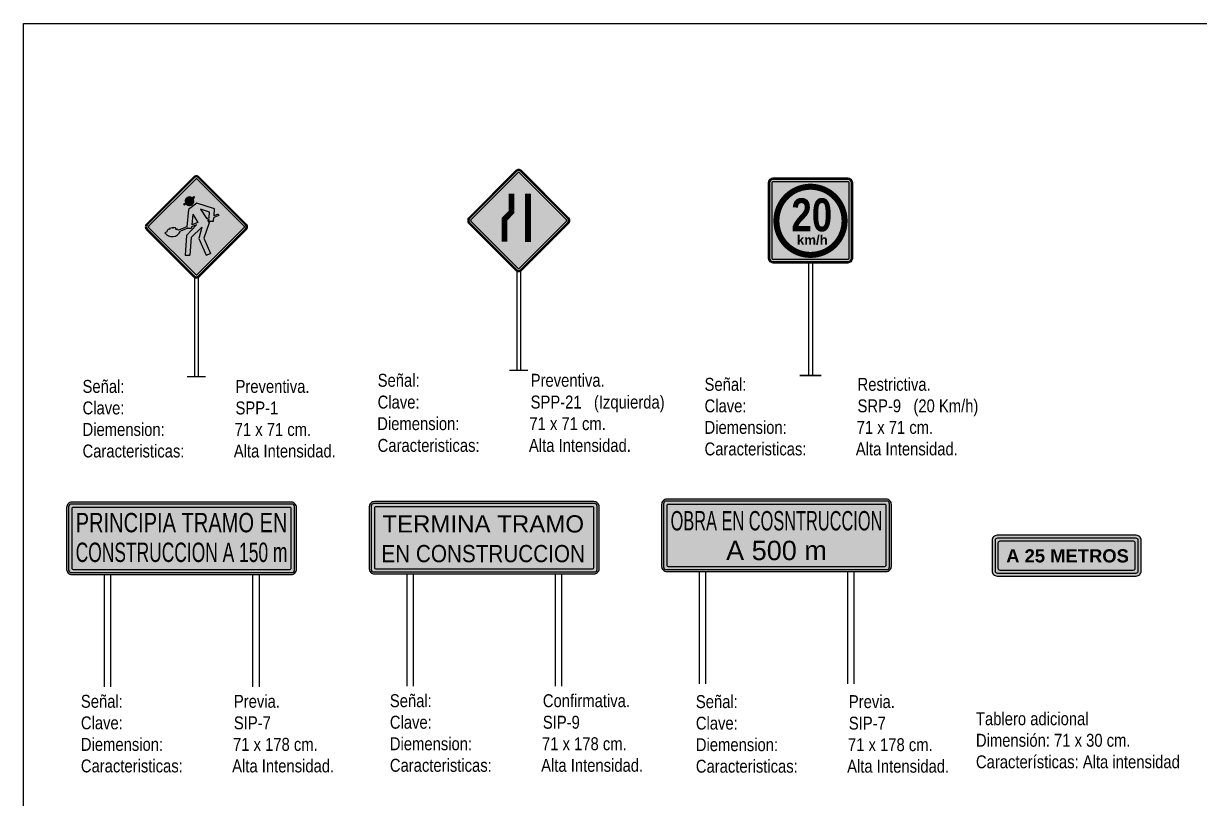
# Model space of a CAD drawing. Header units: metres. Extents: x 668617 to 675126, y 2286318 to 2293677.
# Drawn here: x 671852 to 672125.2, y 2288164.8 to 2288344.8 of the extents above; entities that cross this region are included whole.
import ezdxf
from ezdxf.enums import TextEntityAlignment as Align

# ---------------------------------------------------------------- set-up
doc = ezdxf.new("R2010")
doc.units = ezdxf.units.M
doc.header["$MEASUREMENT"] = 0
for name, color, linetype in [('0_GUIA', 6, 'Continuous'), ('ADICIONALES_DIST', 7, 'Continuous'), ('ESTACIÓN', 7, 'Continuous'), ('SIP-07_A', 7, 'Continuous'), ('SIP-07_B', 7, 'Continuous'), ('SIP-09', 7, 'Continuous'), ('SPP-00_OBRAS_EN_EL_CAMINO', 7, 'Continuous'), ('SPP-1', 7, 'Continuous'), ('SPP-2', 7, 'Continuous'), ('SPP-21', 7, 'Continuous'), ('SPP-21_DERECHA', 7, 'Continuous'), ('SR9', 7, 'Continuous'), ('TEXTO ESPEC', 7, 'Continuous')]:
    doc.layers.add(name, color=color, linetype=linetype)
doc.styles.add('Arial', font='arial.ttf')
doc.styles.add('Arial Narrow', font='ARIALN.TTF', dxfattribs={"height": 2.5})
doc.styles.get("Standard").update_dxf_attribs({"font": 'arial.ttf'})

# ---------------------------------------------------------------- blocks, each defined once
blk = doc.blocks.new('SPP-1')
at = {"layer": 'SPP-00_OBRAS_EN_EL_CAMINO', "true_color": 0xf05222}
h = blk.add_hatch(color=20, dxfattribs=at)
h.dxf.hatch_style = 1
edge = h.paths.add_edge_path()
edge.add_line((0.66, 23.21), (11.59, 34.13))
edge.add_arc((10.93, 34.8), 0.935, 315, 405)
edge.add_line((11.59, 35.46), (0.66, 46.38))
edge.add_arc((0, 45.72), 0.935, 45, 135)
edge.add_line((-0.66, 46.38), (-11.59, 35.46))
edge.add_arc((-10.93, 34.8), 0.935, 135, 225)
edge.add_line((-11.59, 34.13), (-0.66, 23.21))
edge.add_arc((0, 23.87), 0.935, 225, 315)
edge = h.paths.add_edge_path(flags=16)
edge.add_line((0.48, 23.39), (11.4, 34.32))
edge.add_arc((10.93, 34.8), 0.672, 315, 405)
edge.add_line((11.4, 35.27), (0.48, 46.2))
edge.add_arc((0, 45.72), 0.672, 45, 135)
edge.add_line((-0.48, 46.2), (-11.4, 35.27))
edge.add_arc((-10.93, 34.8), 0.672, 135, 225)
edge.add_line((-11.4, 34.32), (-0.48, 23.39))
edge.add_arc((0, 23.87), 0.672, 225, 315)
at = {"layer": 'SPP-00_OBRAS_EN_EL_CAMINO'}
h = blk.add_hatch(color=256, dxfattribs=at)
h.dxf.hatch_style = 1
edge = h.paths.add_edge_path()
edge.add_line((0.48, 23.39), (11.4, 34.32))
edge.add_arc((10.93, 34.8), 0.672, 315, 405)
edge.add_line((11.4, 35.27), (0.48, 46.2))
edge.add_arc((0, 45.72), 0.672, 45, 135)
edge.add_line((-0.48, 46.2), (-11.4, 35.27))
edge.add_arc((-10.93, 34.8), 0.672, 135, 225)
edge.add_line((-11.4, 34.32), (-0.48, 23.39))
edge.add_arc((0, 23.87), 0.672, 225, 315)
edge = h.paths.add_edge_path(flags=16)
edge.add_line((0.17, 23.7), (11.09, 34.63))
edge.add_arc((10.93, 34.8), 0.235, 315, 405)
edge.add_line((11.09, 34.96), (0.17, 45.89))
edge.add_arc((0, 45.72), 0.235, 45, 135)
edge.add_line((-0.17, 45.89), (-11.09, 34.96))
edge.add_arc((-10.93, 34.8), 0.235, 135, 225)
edge.add_line((-11.09, 34.63), (-0.17, 23.7))
edge.add_arc((0, 23.87), 0.235, 225, 315)
at = {"layer": 'SPP-00_OBRAS_EN_EL_CAMINO', "true_color": 0xf05222}
h = blk.add_hatch(color=20, dxfattribs=at)
h.dxf.hatch_style = 1
edge = h.paths.add_edge_path()
edge.add_line((0.17, 23.7), (11.09, 34.63))
edge.add_arc((10.93, 34.8), 0.235, 315, 405)
edge.add_line((11.09, 34.96), (0.17, 45.89))
edge.add_arc((0, 45.72), 0.235, 45, 135)
edge.add_line((-0.17, 45.89), (-11.09, 34.96))
edge.add_arc((-10.93, 34.8), 0.235, 135, 225)
edge.add_line((-11.09, 34.63), (-0.17, 23.7))
edge.add_arc((0, 23.87), 0.235, 225, 315)
at = {"layer": 'SPP-00_OBRAS_EN_EL_CAMINO', "linetype": 'Continuous'}
blk.add_hatch(color=256, dxfattribs=at).paths.add_polyline_path([(-0.81, 41.35, -1.00001), (-2.43, 40.16), (-2.82, 39.88), (-2.96, 40.07), (-2.55, 40.37, -0.785), (-0.97, 41.53), (-0.56, 41.83), (-0.42, 41.63)])
h = blk.add_hatch(color=256, dxfattribs=at)
edge = h.paths.add_edge_path()
edge.add_line((1.3, 34.72), (0.57, 32.11))
edge.add_line((0.57, 32.11), (2.29, 28.2))
edge.add_line((2.29, 28.2), (3.27, 28.64))
edge.add_line((3.27, 28.64), (1.72, 32.15))
edge.add_line((1.72, 32.15), (2.98, 35.73))
edge.add_line((2.98, 35.73), (2.58, 36.36))
edge.add_line((2.58, 36.36), (2.94, 36.51))
edge.add_line((2.94, 36.51), (2.92, 36.15))
edge.add_line((2.92, 36.15), (4, 36.15))
edge.add_line((4, 36.15), (4.06, 36.96))
edge.add_line((4.06, 36.96), (5.22, 37.44))
edge.add_line((5.22, 37.44), (5.09, 37.77))
edge.add_line((5.09, 37.77), (4.09, 37.36))
edge.add_line((4.09, 37.36), (4.2, 38.96))
edge.add_line((4.2, 38.96), (0.09, 40.33))
edge.add_line((0.09, 40.33), (-1.83, 38.82))
edge.add_line((-1.83, 38.82), (-2.21, 34.79))
edge.add_line((-2.21, 34.79), (-4.16, 34))
edge.add_line((-4.16, 34), (-4.45, 34.37))
edge.add_line((-4.45, 34.37), (-4.73, 34.13))
edge.add_line((-4.73, 34.13), (-4.85, 34.53))
edge.add_ellipse((-5.49, 33.24), major_axis=(1.53, 0.28), ratio=0.897314, start_angle=56.4691, end_angle=58.7657)
edge.add_line((-4.91, 34.55), (-5.33, 34.62))
edge.add_line((-5.33, 34.62), (-5.39, 34.44))
edge.add_line((-5.39, 34.44), (-5.65, 34.6))
edge.add_line((-5.65, 34.6), (-6.23, 34.4))
edge.add_line((-6.23, 34.4), (-6.23, 34.16))
edge.add_line((-6.23, 34.16), (-6.49, 34.26))
edge.add_line((-6.49, 34.26), (-6.77, 33.98))
edge.add_ellipse((-5.49, 33.24), major_axis=(1.53, 0.28), ratio=0.897314, start_angle=136.4451, end_angle=137.2085)
edge.add_line((-6.78, 33.96), (-6.9, 33.64))
edge.add_line((-6.9, 33.64), (-7.33, 33.45))
edge.add_arc((-5.62, 34.57), 2.05, 213.1884, 295.9692)
edge.add_arc((-5.62, 34.57), 2.05, 295.9692, 337.47)
edge.add_line((-3.73, 33.78), (-1.96, 34.51))
edge.add_line((-1.96, 34.51), (-1.16, 34.51))
edge.add_line((-1.16, 34.51), (-1.13, 34.84))
edge.add_line((-1.13, 34.84), (-0.01, 35.3))
edge.add_line((-0.01, 35.3), (-2.3, 32.83))
edge.add_line((-2.3, 32.83), (-2.59, 28.2))
edge.add_line((-2.59, 28.2), (-1.51, 28.2))
edge.add_line((-1.51, 28.2), (-1.25, 32.34))
edge.add_line((-1.25, 32.34), (1.3, 34.72))
h.paths.add_polyline_path([(0.36, 35.84), (-1.09, 35.25), (-0.85, 37.77)], flags=16)
h.paths.add_polyline_path([(2.39, 36.67), (0.99, 38.9), (3.07, 38.21), (2.97, 36.91)], flags=16)
at = {"layer": 'SPP-00_OBRAS_EN_EL_CAMINO'}
for p, q in [((-0.97, 41.53), (-0.56, 41.83)), ((-0.81, 41.35), (-0.42, 41.63)), ((-0.56, 41.83), (-0.42, 41.63)), ((-2.96, 40.07), (-2.55, 40.37)), ((-2.96, 40.07), (-2.82, 39.88)), ((-2.82, 39.88), (-2.43, 40.16)), ((-1.83, 38.82), (-2.21, 34.79)), ((0.09, 40.33), (-1.83, 38.82)), ((4.2, 38.96), (0.09, 40.33)), ((3.07, 38.21), (0.99, 38.9)), ((0.99, 38.9), (2.39, 36.67)), ((4.09, 37.36), (4.2, 38.96)), ((-0.85, 37.77), (-1.09, 35.25)), ((0.36, 35.84), (-1.09, 35.25)), ((-0.85, 37.77), (0.36, 35.84)), ((2.98, 35.73), (1.72, 32.15)), ((2.97, 36.91), (2.39, 36.67)), ((2.94, 36.51), (2.58, 36.36)), ((2.58, 36.36), (2.98, 35.73)), ((2.92, 36.15), (2.94, 36.51)), ((2.92, 36.15), (4, 36.15)), ((2.97, 36.91), (3.07, 38.21)), ((4, 36.15), (4.06, 36.96)), ((5.22, 37.44), (4.06, 36.96)), ((5.09, 37.77), (4.09, 37.36)), ((5.09, 37.77), (5.22, 37.44)), ((-2.21, 34.79), (-4.16, 34)), ((-1.96, 34.51), (-3.73, 33.78)), ((-2.3, 32.83), (-2.59, 28.2)), ((-2.3, 32.83), (-0.01, 35.3)), ((-1.96, 34.51), (-1.16, 34.51)), ((-1.25, 32.34), (1.3, 34.72)), ((-1.13, 34.84), (-1.16, 34.51)), ((-0.01, 35.3), (-1.13, 34.84)), ((1.3, 34.72), (0.57, 32.11)), ((-1.25, 32.34), (-1.51, 28.2)), ((0.57, 32.11), (2.29, 28.2)), ((1.72, 32.15), (3.27, 28.64)), ((-2.59, 28.2), (-1.51, 28.2)), ((2.29, 28.2), (3.27, 28.64)), ((-0.44, 23.04), (-0.44, 0)), ((0.44, 23.04), (0.44, 0))]:
    blk.add_line(p, q, dxfattribs=at)
at = {"layer": 'SPP-00_OBRAS_EN_EL_CAMINO', "color": 18, "true_color": 0x000000}
blk.add_lwpolyline([(0.66, 23.21), (11.59, 34.13, 0.414214), (11.59, 35.46), (0.66, 46.38, 0.414214), (-0.66, 46.38), (-11.59, 35.46, 0.414214), (-11.59, 34.13), (-0.66, 23.21, 0.414214)], format="xyb", close=True, dxfattribs=at)
at = {"layer": 'SPP-00_OBRAS_EN_EL_CAMINO', "color": 30}
for points in [[(0.48, 23.39), (11.4, 34.32, 0.414214), (11.4, 35.27), (0.48, 46.2, 0.414214), (-0.48, 46.2), (-11.4, 35.27, 0.414214), (-11.4, 34.32), (-0.48, 23.39, 0.414214)], [(0.17, 23.7), (11.09, 34.63, 0.414214), (11.09, 34.96), (0.17, 45.89, 0.414214), (-0.17, 45.89), (-11.09, 34.96, 0.414214), (-11.09, 34.63), (-0.17, 23.7, 0.414214)]]:
    blk.add_lwpolyline(points, format="xyb", close=True, dxfattribs=at)
at = {"layer": 'SPP-00_OBRAS_EN_EL_CAMINO'}
blk.add_lwpolyline([(-4.16, 34), (-4.45, 34.37), (-4.73, 34.13), (-4.86, 34.54), (-5.33, 34.62), (-5.39, 34.44), (-5.65, 34.6), (-6.23, 34.4), (-6.23, 34.16), (-6.49, 34.26), (-6.78, 33.97), (-6.9, 33.64), (-7.33, 33.45)], dxfattribs=at)
at = {"layer": 'SPP-00_OBRAS_EN_EL_CAMINO', "const_width": 0.328}
blk.add_lwpolyline([(2.19, 0), (-2.19, 0)], dxfattribs=at)
at = {"layer": 'SPP-00_OBRAS_EN_EL_CAMINO'}
for centre, radius, start, end in [((-1.62, 40.76), 1.01, 49.9817, 202.5093), ((-1.62, 40.76), 1.01, 216.2455, 36.2455), ((-5.62, 34.57), 2.05, 213.1884, 337.47)]:
    blk.add_arc(centre, radius, start, end, dxfattribs=at)
at = {"layer": 'SPP-00_OBRAS_EN_EL_CAMINO', "extrusion": (0, 0, -1)}
for start_param, end_param in [(3.888445, 3.901768), (5.25753, 5.297614)]:
    blk.add_ellipse((-5.49, 33.24), major_axis=(1.53, 0.28), ratio=0.897314, start_param=start_param, end_param=end_param, dxfattribs=at)
blk = doc.blocks.new('Hombres trabajando')
at = {"layer": 'SPP-1'}
blk.add_blockref('SPP-1', (2.1875, 0), dxfattribs=at)
blk = doc.blocks.new('SPP-21A')
at = {"layer": 'SPP-21_DERECHA', "true_color": 0xf05222}
h = blk.add_hatch(color=20, dxfattribs=at)
h.dxf.hatch_style = 1
edge = h.paths.add_edge_path()
edge.add_line((0.66, 23.21), (11.59, 34.13))
edge.add_arc((10.93, 34.8), 0.935, 315, 405)
edge.add_line((11.59, 35.46), (0.66, 46.38))
edge.add_arc((0, 45.72), 0.935, 45, 135)
edge.add_line((-0.66, 46.38), (-11.59, 35.46))
edge.add_arc((-10.93, 34.8), 0.935, 135, 225)
edge.add_line((-11.59, 34.13), (-0.66, 23.21))
edge.add_arc((0, 23.87), 0.935, 225, 315)
edge = h.paths.add_edge_path(flags=16)
edge.add_line((0.48, 23.39), (11.4, 34.32))
edge.add_arc((10.93, 34.8), 0.672, 315, 405)
edge.add_line((11.4, 35.27), (0.48, 46.2))
edge.add_arc((0, 45.72), 0.672, 45, 135)
edge.add_line((-0.48, 46.2), (-11.4, 35.27))
edge.add_arc((-10.93, 34.8), 0.672, 135, 225)
edge.add_line((-11.4, 34.32), (-0.48, 23.39))
edge.add_arc((0, 23.87), 0.672, 225, 315)
at = {"layer": 'SPP-21_DERECHA'}
h = blk.add_hatch(color=256, dxfattribs=at)
h.dxf.hatch_style = 1
edge = h.paths.add_edge_path()
edge.add_line((0.48, 23.39), (11.4, 34.32))
edge.add_arc((10.93, 34.8), 0.672, 315, 405)
edge.add_line((11.4, 35.27), (0.48, 46.2))
edge.add_arc((0, 45.72), 0.672, 45, 135)
edge.add_line((-0.48, 46.2), (-11.4, 35.27))
edge.add_arc((-10.93, 34.8), 0.672, 135, 225)
edge.add_line((-11.4, 34.32), (-0.48, 23.39))
edge.add_arc((0, 23.87), 0.672, 225, 315)
edge = h.paths.add_edge_path(flags=16)
edge.add_line((0.17, 23.7), (11.09, 34.63))
edge.add_arc((10.93, 34.8), 0.235, 315, 405)
edge.add_line((11.09, 34.96), (0.17, 45.89))
edge.add_arc((0, 45.72), 0.235, 45, 135)
edge.add_line((-0.17, 45.89), (-11.09, 34.96))
edge.add_arc((-10.93, 34.8), 0.235, 135, 225)
edge.add_line((-11.09, 34.63), (-0.17, 23.7))
edge.add_arc((0, 23.87), 0.235, 225, 315)
at = {"layer": 'SPP-21_DERECHA', "true_color": 0xf05222}
h = blk.add_hatch(color=20, dxfattribs=at)
h.dxf.hatch_style = 1
edge = h.paths.add_edge_path()
edge.add_line((0.17, 23.7), (11.09, 34.63))
edge.add_arc((10.93, 34.8), 0.235, 315, 405)
edge.add_line((11.09, 34.96), (0.17, 45.89))
edge.add_arc((0, 45.72), 0.235, 45, 135)
edge.add_line((-0.17, 45.89), (-11.09, 34.96))
edge.add_arc((-10.93, 34.8), 0.235, 135, 225)
edge.add_line((-11.09, 34.63), (-0.17, 23.7))
edge.add_arc((0, 23.87), 0.235, 225, 315)
at = {"layer": 'SPP-21_DERECHA'}
for p, q in [((-0.44, 23.04), (-0.44, 0)), ((0.44, 23.04), (0.44, 0))]:
    blk.add_line(p, q, dxfattribs=at)
at = {"layer": 'SPP-21_DERECHA', "color": 18, "true_color": 0x000000}
blk.add_lwpolyline([(0.66, 23.21), (11.59, 34.13, 0.414214), (11.59, 35.46), (0.66, 46.38, 0.414214), (-0.66, 46.38), (-11.59, 35.46, 0.414214), (-11.59, 34.13), (-0.66, 23.21, 0.414214)], format="xyb", close=True, dxfattribs=at)
at = {"layer": 'SPP-21_DERECHA', "color": 30}
for points in [[(0.48, 23.39), (11.4, 34.32, 0.414214), (11.4, 35.27), (0.48, 46.2, 0.414214), (-0.48, 46.2), (-11.4, 35.27, 0.414214), (-11.4, 34.32), (-0.48, 23.39, 0.414214)], [(0.17, 23.7), (11.09, 34.63, 0.414214), (11.09, 34.96), (0.17, 45.89, 0.414214), (-0.17, 45.89), (-11.09, 34.96, 0.414214), (-11.09, 34.63), (-0.17, 23.7, 0.414214)]]:
    blk.add_lwpolyline(points, format="xyb", close=True, dxfattribs=at)
at = {"layer": 'SPP-21_DERECHA'}
for points, const_width in [([(-3.32, 29.86), (-3.32, 35.08), (-1.67, 36.76), (-1.67, 41.04)], 1.33), ([(2.14, 41.04), (2.14, 29.82)], 1.41), ([(2.19, 0), (-2.19, 0)], 0.329)]:
    blk.add_lwpolyline(points, dxfattribs=dict(at, const_width=const_width))
blk = doc.blocks.new('disminucion carril izq')
at = {"layer": 'SPP-21'}
blk.add_blockref('SPP-21A', (2.1875, 0), dxfattribs=at)
blk = doc.blocks.new('TA-25M')
at = {"layer": 'SPP-21_DERECHA', "true_color": 0xf05222}
h = blk.add_hatch(color=20, dxfattribs=at)
h.dxf.hatch_style = 1
h.paths.add_polyline_path([(-8.96, 5.25, 0.414214), (-9.62, 4.59), (-9.62, 0.66, 0.414214), (-8.96, 0), (8.96, 0, 0.414214), (9.62, 0.66), (9.62, 4.59, 0.414214), (8.96, 5.25)])
h.paths.add_polyline_path([(8.96, 4.87, -0.414214), (9.24, 4.59), (9.24, 0.66, -0.414214), (8.96, 0.38), (-8.96, 0.38, -0.414214), (-9.24, 0.66), (-9.24, 4.59, -0.414214), (-8.96, 4.87)], flags=16)
h.paths.add_polyline_path([(8.61, 4.49, -0.414214), (8.86, 4.23), (8.86, 1.02, -0.414214), (8.61, 0.76), (-8.61, 0.76, -0.414214), (-8.86, 1.02), (-8.86, 4.23, -0.414214), (-8.61, 4.49)], flags=0)
at = {"layer": 'SPP-21_DERECHA'}
h = blk.add_hatch(color=256, dxfattribs=at)
h.dxf.hatch_style = 1
h.paths.add_polyline_path([(-8.96, 4.87, 0.414214), (-9.24, 4.59), (-9.24, 0.66, 0.414214), (-8.96, 0.38), (8.96, 0.38, 0.414214), (9.24, 0.66), (9.24, 4.59, 0.414214), (8.96, 4.87)])
h.paths.add_polyline_path([(8.61, 4.49, -0.414214), (8.86, 4.23), (8.86, 1.02, -0.414214), (8.61, 0.76), (-8.61, 0.76, -0.414214), (-8.86, 1.02), (-8.86, 4.23, -0.414214), (-8.61, 4.49)], flags=16)
at = {"layer": 'SPP-21_DERECHA', "true_color": 0xf05222}
h = blk.add_hatch(color=20, dxfattribs=at)
h.dxf.hatch_style = 1
h.paths.add_polyline_path([(-8.61, 4.49, 0.414214), (-8.86, 4.23), (-8.86, 1.02, 0.414214), (-8.61, 0.76), (8.61, 0.76, 0.414214), (8.86, 1.02), (8.86, 4.23, 0.414214), (8.61, 4.49)])
at = {"layer": 'SPP-21_DERECHA', "color": 7}
blk.add_lwpolyline([(8.96, 5.25), (-8.96, 5.25, 0.414214), (-9.62, 4.59), (-9.62, 0.66, 0.414214), (-8.96, 0), (8.96, 0, 0.414214), (9.62, 0.66), (9.62, 4.59, 0.414214)], format="xyb", close=True, dxfattribs=at)
at = {"layer": 'SPP-21_DERECHA', "color": 30}
blk.add_lwpolyline([(8.96, 4.87), (-8.96, 4.87, 0.414214), (-9.24, 4.59), (-9.24, 0.66, 0.414214), (-8.96, 0.38), (8.96, 0.38, 0.414214), (9.24, 0.66), (9.24, 4.59, 0.414214)], format="xyb", close=True, dxfattribs=at)
at = {"layer": 'SPP-21_DERECHA'}
blk.add_lwpolyline([(8.61, 4.49), (-8.61, 4.49, 0.414214), (-8.86, 4.23), (-8.86, 1.02, 0.414214), (-8.61, 0.76), (8.61, 0.76, 0.414214), (8.86, 1.02), (8.86, 4.23, 0.414214)], format="xyb", close=True, dxfattribs=at)
at = {"layer": 'ESTACIÓN', "insert": (-7.8, 3.45), "char_height": 1.7, "attachment_point": 1, "style": 'Arial'}
blk.add_mtext_dynamic_manual_height_columns('{\\fArial|b1|i0|c0|p34;A 25 METROS}', width=19.5784, gutter_width=50, heights=[0], dxfattribs=at)
blk = doc.blocks.new('SIP09')
at = {"layer": 'SIP-09', "true_color": 0xf05222}
h = blk.add_hatch(color=20, dxfattribs=at)
h.dxf.hatch_style = 1
h.paths.add_polyline_path([(-8.5, 5.6, 0.414214), (-8.9, 5.2), (-8.9, 0.4, 0.414214), (-8.5, 0), (8.5, 0, 0.414214), (8.9, 0.4), (8.9, 5.2, 0.414214), (8.5, 5.6)])
h.paths.add_polyline_path([(8.55, 5.45, -0.414214), (8.75, 5.25), (8.75, 0.35, -0.414214), (8.55, 0.15), (-8.55, 0.15, -0.414214), (-8.75, 0.35), (-8.75, 5.25, -0.414214), (-8.55, 5.45)], flags=16)
h.paths.add_polyline_path([(8.4, 5.2, -0.414214), (8.5, 5.1), (8.5, 0.5, -0.414214), (8.4, 0.4), (-8.4, 0.4, -0.414214), (-8.5, 0.5), (-8.5, 5.1, -0.414214), (-8.4, 5.2)], flags=0)
at = {"layer": 'SIP-09'}
h = blk.add_hatch(color=256, dxfattribs=at)
h.dxf.hatch_style = 1
h.paths.add_polyline_path([(-8.55, 5.45, 0.414214), (-8.75, 5.25), (-8.75, 0.35, 0.414214), (-8.55, 0.15), (8.55, 0.15, 0.414214), (8.75, 0.35), (8.75, 5.25, 0.414214), (8.55, 5.45)])
h.paths.add_polyline_path([(8.4, 5.2, -0.414214), (8.5, 5.1), (8.5, 0.5, -0.414214), (8.4, 0.4), (-8.4, 0.4, -0.414214), (-8.5, 0.5), (-8.5, 5.1, -0.414214), (-8.4, 5.2)], flags=16)
at = {"layer": 'SIP-09', "true_color": 0xf05222}
h = blk.add_hatch(color=20, dxfattribs=at)
h.dxf.hatch_style = 1
h.paths.add_polyline_path([(8.4, 0.4, 0.414214), (8.5, 0.5), (8.5, 5.1, 0.414214), (8.4, 5.2), (-8.4, 5.2, 0.414214), (-8.5, 5.1), (-8.5, 0.5, 0.414214), (-8.4, 0.4)])
at = {"layer": 'SIP-09'}
for p, q in [((-6, 0), (-6, -8.686)), ((-5.5, 0), (-5.5, -8.686)), ((5.5, 0), (5.5, -8.686)), ((6, 0), (6, -8.686))]:
    blk.add_line(p, q, dxfattribs=at)
at = {"layer": 'SIP-09', "color": 20, "true_color": 0xf05222}
blk.add_lwpolyline([(-8.5, 0), (8.5, 0, 0.414214), (8.9, 0.4), (8.9, 5.2, 0.414214), (8.5, 5.6), (-8.5, 5.6, 0.414214), (-8.9, 5.2), (-8.9, 0.4, 0.414214)], format="xyb", close=True, dxfattribs=at)
at = {"layer": 'SIP-09', "color": 30}
blk.add_lwpolyline([(-8.55, 0.15), (8.55, 0.15, 0.414214), (8.75, 0.35), (8.75, 5.25, 0.414214), (8.55, 5.45), (-8.55, 5.45, 0.414214), (-8.75, 5.25), (-8.75, 0.35, 0.414214)], format="xyb", close=True, dxfattribs=at)
at = {"layer": 'SIP-09'}
blk.add_lwpolyline([(-8.4, 0.4), (8.4, 0.4, 0.414214), (8.5, 0.5), (8.5, 5.1, 0.414214), (8.4, 5.2), (-8.4, 5.2, 0.414214), (-8.5, 5.1), (-8.5, 0.5, 0.414214)], format="xyb", close=True, dxfattribs=at)
at = {"layer": 'SIP-09', "style": 'Arial'}
for p in [(0, 3.208), (0, 0.908)]:
    blk.add_attdef('TEXTO', text='', height=1.5, dxfattribs=at).set_placement(p, align=Align.CENTER)
blk = doc.blocks.new('termina')
at = {"layer": 'SIP-09'}
ref = blk.add_blockref('SIP09', (18, 26.06), dxfattribs=dict(at, xscale=3, yscale=3, zscale=3))
ref.add_attrib('TEXTO', 'TERMINA TRAMO', (-5.67, 35.68), dxfattribs={"height": 4, "style": 'Arial'})
ref.add_attrib('TEXTO', 'EN CONSTRUCCION', dxfattribs={"height": 4, "style": 'Arial', "width": 0.860462}).set_placement((-5.87, 28.78), (41.41, 28.78), align=Align.FIT)
blk = doc.blocks.new('SIP07_A')
at = {"layer": 'SIP-07_A', "true_color": 0xf05222}
h = blk.add_hatch(color=20, dxfattribs=at)
h.dxf.hatch_style = 1
h.paths.add_polyline_path([(-8.5, 5.6, 0.414214), (-8.9, 5.2), (-8.9, 0.4, 0.414214), (-8.5, 0), (8.5, 0, 0.414214), (8.9, 0.4), (8.9, 5.2, 0.414214), (8.5, 5.6)])
h.paths.add_polyline_path([(8.55, 5.45, -0.414214), (8.75, 5.25), (8.75, 0.35, -0.414214), (8.55, 0.15), (-8.55, 0.15, -0.414214), (-8.75, 0.35), (-8.75, 5.25, -0.414214), (-8.55, 5.45)], flags=16)
h.paths.add_polyline_path([(8.4, 5.2, -0.414214), (8.5, 5.1), (8.5, 0.5, -0.414214), (8.4, 0.4), (-8.4, 0.4, -0.414214), (-8.5, 0.5), (-8.5, 5.1, -0.414214), (-8.4, 5.2)], flags=0)
at = {"layer": 'SIP-07_A'}
h = blk.add_hatch(color=256, dxfattribs=at)
h.dxf.hatch_style = 1
h.paths.add_polyline_path([(-8.55, 5.45, 0.414214), (-8.75, 5.25), (-8.75, 0.35, 0.414214), (-8.55, 0.15), (8.55, 0.15, 0.414214), (8.75, 0.35), (8.75, 5.25, 0.414214), (8.55, 5.45)])
h.paths.add_polyline_path([(8.4, 5.2, -0.414214), (8.5, 5.1), (8.5, 0.5, -0.414214), (8.4, 0.4), (-8.4, 0.4, -0.414214), (-8.5, 0.5), (-8.5, 5.1, -0.414214), (-8.4, 5.2)], flags=16)
at = {"layer": 'SIP-07_A', "true_color": 0xf05222}
h = blk.add_hatch(color=20, dxfattribs=at)
h.dxf.hatch_style = 1
h.paths.add_polyline_path([(-8.4, 5.2, 0.414214), (-8.5, 5.1), (-8.5, 0.5, 0.414214), (-8.4, 0.4), (8.4, 0.4, 0.414214), (8.5, 0.5), (8.5, 5.1, 0.414214), (8.4, 5.2)])
at = {"layer": 'SIP-07_A'}
for p, q in [((-6, 0), (-6, -8.686)), ((-5.5, 0), (-5.5, -8.686)), ((5.5, 0), (5.5, -8.686)), ((6, 0), (6, -8.686))]:
    blk.add_line(p, q, dxfattribs=at)
at = {"layer": 'SIP-07_A', "color": 30}
for points in [[(-8.5, 0), (8.5, 0, 0.414214), (8.9, 0.4), (8.9, 5.2, 0.414214), (8.5, 5.6), (-8.5, 5.6, 0.414214), (-8.9, 5.2), (-8.9, 0.4, 0.414214)], [(-8.55, 0.15), (8.55, 0.15, 0.414214), (8.75, 0.35), (8.75, 5.25, 0.414214), (8.55, 5.45), (-8.55, 5.45, 0.414214), (-8.75, 5.25), (-8.75, 0.35, 0.414214)]]:
    blk.add_lwpolyline(points, format="xyb", close=True, dxfattribs=at)
at = {"layer": 'SIP-07_A'}
blk.add_lwpolyline([(-8.4, 0.4), (8.4, 0.4, 0.414214), (8.5, 0.5), (8.5, 5.1, 0.414214), (8.4, 5.2), (-8.4, 5.2, 0.414214), (-8.5, 5.1), (-8.5, 0.5, 0.414214)], format="xyb", close=True, dxfattribs=at)
at = {"layer": 'SIP-07_A', "color": 250, "style": 'Arial', "width": 2.347776}
for p, p2 in [((-8.2, 3.271), (8.2, 3.271)), ((-8.2, 0.971), (8.2, 0.971))]:
    blk.add_attdef('TEXTO', text='', height=1.5, dxfattribs=at).set_placement(p, p2, align=Align.FIT)
blk = doc.blocks.new('Principia tramo 150')
at = {"layer": 'SIP-07_A'}
ref = blk.add_blockref('SIP07_A', (18, 26.06), dxfattribs=dict(at, xscale=3, yscale=3, zscale=3))
ref.add_attrib('TEXTO', 'PRINCIPIA TRAMO EN', dxfattribs={"height": 4.5, "style": 'Arial', "width": 0.741363}).set_placement((-6.6, 35.87), (42.6, 35.87), align=Align.FIT)
ref.add_attrib('TEXTO', 'CONSTRUCCION A 150 m', dxfattribs={"height": 4.5, "style": 'Arial', "width": 0.643163}).set_placement((-6.6, 28.97), (42.6, 28.97), align=Align.FIT)
blk = doc.blocks.new('SIP07_B')
at = {"layer": 'SIP-07_B', "true_color": 0xf05222}
h = blk.add_hatch(color=20, dxfattribs=at)
h.dxf.hatch_style = 1
h.paths.add_polyline_path([(-8.5, 5.6, 0.414214), (-8.9, 5.2), (-8.9, 0.4, 0.414214), (-8.5, 0), (8.5, 0, 0.414214), (8.9, 0.4), (8.9, 5.2, 0.414214), (8.5, 5.6)])
h.paths.add_polyline_path([(8.55, 5.45, -0.414214), (8.75, 5.25), (8.75, 0.35, -0.414214), (8.55, 0.15), (-8.55, 0.15, -0.414214), (-8.75, 0.35), (-8.75, 5.25, -0.414214), (-8.55, 5.45)], flags=16)
h.paths.add_polyline_path([(8.4, 5.2, -0.414214), (8.5, 5.1), (8.5, 0.5, -0.414214), (8.4, 0.4), (-8.4, 0.4, -0.414214), (-8.5, 0.5), (-8.5, 5.1, -0.414214), (-8.4, 5.2)], flags=0)
at = {"layer": 'SIP-07_B'}
h = blk.add_hatch(color=256, dxfattribs=at)
h.dxf.hatch_style = 1
h.paths.add_polyline_path([(-8.55, 5.45, 0.414214), (-8.75, 5.25), (-8.75, 0.35, 0.414214), (-8.55, 0.15), (8.55, 0.15, 0.414214), (8.75, 0.35), (8.75, 5.25, 0.414214), (8.55, 5.45)])
h.paths.add_polyline_path([(8.4, 5.2, -0.414214), (8.5, 5.1), (8.5, 0.5, -0.414214), (8.4, 0.4), (-8.4, 0.4, -0.414214), (-8.5, 0.5), (-8.5, 5.1, -0.414214), (-8.4, 5.2)], flags=16)
at = {"layer": 'SIP-07_B', "true_color": 0xf05222}
h = blk.add_hatch(color=20, dxfattribs=at)
h.dxf.hatch_style = 1
h.paths.add_polyline_path([(-8.4, 5.2, 0.414214), (-8.5, 5.1), (-8.5, 0.5, 0.414214), (-8.4, 0.4), (8.4, 0.4, 0.414214), (8.5, 0.5), (8.5, 5.1, 0.414214), (8.4, 5.2)])
at = {"layer": 'SIP-07_B'}
for p, q in [((-6, 0), (-6, -8.686)), ((-5.5, 0), (-5.5, -8.686)), ((5.5, 0), (5.5, -8.686)), ((6, 0), (6, -8.686))]:
    blk.add_line(p, q, dxfattribs=at)
at = {"layer": 'SIP-07_B', "color": 30}
for points in [[(-8.5, 0), (8.5, 0, 0.414214), (8.9, 0.4), (8.9, 5.2, 0.414214), (8.5, 5.6), (-8.5, 5.6, 0.414214), (-8.9, 5.2), (-8.9, 0.4, 0.414214)], [(-8.55, 0.15), (8.55, 0.15, 0.414214), (8.75, 0.35), (8.75, 5.25, 0.414214), (8.55, 5.45), (-8.55, 5.45, 0.414214), (-8.75, 5.25), (-8.75, 0.35, 0.414214)]]:
    blk.add_lwpolyline(points, format="xyb", close=True, dxfattribs=at)
at = {"layer": 'SIP-07_B'}
blk.add_lwpolyline([(-8.4, 0.4), (8.4, 0.4, 0.414214), (8.5, 0.5), (8.5, 5.1, 0.414214), (8.4, 5.2), (-8.4, 5.2, 0.414214), (-8.5, 5.1), (-8.5, 0.5, 0.414214)], format="xyb", close=True, dxfattribs=at)
at = {"layer": 'SIP-07_B', "style": 'Arial', "width": 2.347776}
blk.add_attdef('TEXTO', text='', height=1.5, dxfattribs=at).set_placement((-8.2, 3.18), (8.2, 3.18), align=Align.FIT)
at = {"layer": 'SIP-07_B', "style": 'Arial'}
blk.add_attdef('TEXTO', text='', height=1.5, dxfattribs=at).set_placement((0, 0.88), align=Align.CENTER)
blk = doc.blocks.new('OBRA 500')
at = {"layer": 'SIP-07_B'}
ref = blk.add_blockref('SIP07_B', (18, 26.06), dxfattribs=dict(at, xscale=3, yscale=3, zscale=3))
ref.add_attrib('TEXTO', 'OBRA EN COSNTRUCCION', dxfattribs={"height": 4.5, "style": 'Arial', "width": 0.604566}).set_placement((-6.6, 35.6), (42.6, 35.6), align=Align.FIT)
ref.add_attrib('TEXTO', 'A 500 m', dxfattribs={"height": 4.5, "style": 'Arial'}).set_placement((18, 28.7), align=Align.CENTER)
blk = doc.blocks.new('SR9-20')
at = {"linetype": 'Continuous', "true_color": 0xffffff}
h = blk.add_hatch(color=7, dxfattribs=at)
h.dxf.hatch_style = 1
edge = h.paths.add_edge_path()
edge.add_line((-4.9, 22.37), (-4.9, 13.63))
edge.add_arc((-4.37, 13.63), 0.528, 180, 270)
edge.add_line((-4.37, 13.1), (4.37, 13.1))
edge.add_arc((4.37, 13.63), 0.528, 270, 360)
edge.add_line((4.9, 13.63), (4.9, 22.37))
edge.add_arc((4.37, 22.37), 0.528, 0, 90)
edge.add_line((4.37, 22.9), (-4.37, 22.9))
edge.add_arc((-4.37, 22.37), 0.528, 90, 180)
at = {"layer": 'SR9', "linetype": 'Continuous'}
h = blk.add_hatch(color=256, dxfattribs=at)
h.dxf.hatch_style = 1
h.paths.add_polyline_path([(4.75, 22.37, 0.414214), (4.37, 22.75), (-4.37, 22.75, 0.414214), (-4.75, 22.37), (-4.75, 13.63, 0.414214), (-4.37, 13.25), (4.37, 13.25, 0.414214), (4.75, 13.63)])
h.paths.add_polyline_path([(4.5, 13.63, -0.414214), (4.37, 13.5), (-4.37, 13.5, -0.414214), (-4.5, 13.63), (-4.5, 22.37, -0.414214), (-4.37, 22.5), (4.37, 22.5, -0.414214), (4.5, 22.37)], flags=16)
at = {"layer": 'SR9'}
for p, q in [((-0.25, 13.1), (-0.25, 0)), ((0.25, 13.1), (0.25, 0))]:
    blk.add_line(p, q, dxfattribs=at)
for points in [[(-4.9, 22.37), (-4.9, 13.63, 0.414214), (-4.37, 13.1), (4.37, 13.1, 0.414214), (4.9, 13.63), (4.9, 22.37, 0.414214), (4.37, 22.9), (-4.37, 22.9, 0.414214)], [(-4.75, 22.37), (-4.75, 13.63, 0.414214), (-4.37, 13.25), (4.37, 13.25, 0.414214), (4.75, 13.63), (4.75, 22.37, 0.414214), (4.37, 22.75), (-4.37, 22.75, 0.414214)], [(-4.5, 22.37), (-4.5, 13.63, 0.414214), (-4.37, 13.5), (4.37, 13.5, 0.414214), (4.5, 13.63), (4.5, 22.37, 0.414214), (4.37, 22.5), (-4.37, 22.5, 0.414214)]]:
    blk.add_lwpolyline(points, format="xyb", close=True, dxfattribs=at)
at = {"layer": 'SR9', "color": 12, "true_color": 0xdb0000, "const_width": 0.702}
blk.add_lwpolyline([(-3.96, 17.96, 1), (3.96, 17.96, 1)], format="xyb", close=True, dxfattribs=at)
at = {"layer": 'SR9', "const_width": 0.2}
blk.add_lwpolyline([(-1.25, 0), (1.25, 0)], dxfattribs=at)
at = {"linetype": 'Continuous', "attachment_point": 1}
for s, width, insert, char_height in [('{\\fArial|b1|i0|c0|p34;\\W0.8;20}', 5.8907, (-2.23, 20.57), 3.8246), ('{\\fArial|b1|i0|c0|p34;km/h}', 3.5516, (-1.58, 16.3), 1.1)]:
    blk.add_mtext_dynamic_manual_height_columns(s, width=width, gutter_width=12.5, heights=[0], dxfattribs=dict(at, insert=insert, char_height=char_height))

msp = doc.modelspace()

# ---------------------------------------------------------------- linework, layer by layer
at = {"layer": '0_GUIA', "color": 6}
msp.add_lwpolyline([(671852.02761, 2288344.76617), (672330.20316, 2288344.76617), (672330.20316, 2287864.37264), (671852.02761, 2287864.37264)], close=True, dxfattribs=at)

# ---------------------------------------------------------------- block references
at = {"layer": 'ADICIONALES_DIST', "xscale": 1.8, "yscale": 1.8, "zscale": 1.8}
msp.add_blockref('TA-25M', (672094.36811, 2288216.44094), dxfattribs=at)
at = {"layer": 'SIP-07_A'}
for name, p in [('Principia tramo 150', (671870.74659, 2288190.72636)), ('OBRA 500', (672008.96158, 2288191.42625))]:
    msp.add_blockref(name, p, dxfattribs=at)
at = {"layer": 'SIP-09'}
msp.add_blockref('termina', (671941.05001, 2288190.86892), dxfattribs=at)
at = {"layer": 'SPP-2'}
msp.add_blockref('Hombres trabajando', (671890.00418, 2288262.73803), dxfattribs=at)
at = {"layer": 'SPP-21'}
msp.add_blockref('disminucion carril izq', (671964.87619, 2288264.21086), dxfattribs=at)
at = {"layer": 'SR9', "linetype": 'Continuous', "xscale": 2, "yscale": 2, "zscale": 2}
msp.add_blockref('SR9-20', (672034.86032, 2288263.01861), dxfattribs=at)

# ---------------------------------------------------------------- texts
at = {"layer": 'SIP-07_A', "ltscale": 0.1, "char_height": 3, "attachment_point": 1, "style": 'Arial Narrow'}
for insert in [(671865.3577, 2288188.83371), (672008.22813, 2288188.76507)]:
    msp.add_mtext('Señal:                           Previa.\\PClave:                           SIP-7\\PDiemension:                 71 x 178 cm.\\PCaracteristicas:            Alta Intensidad.', dxfattribs=dict(at, insert=insert))
at = {"layer": 'SR9', "ltscale": 0.1, "insert": (672010.24953, 2288262.4628), "char_height": 3, "attachment_point": 1, "style": 'Arial Narrow'}
msp.add_mtext('Señal:                           Restrictiva.\\PClave:                           SRP-9   (20 Km/h)\\PDiemension:                 71 x 71 cm.\\PCaracteristicas:            Alta Intensidad.  ', dxfattribs=at)
at = {"layer": 'TEXTO ESPEC', "style": 'Arial Narrow'}
for s, p in [('Señal:                           Preventiva.', (671934.30907, 2288260.39957)), ('Clave:                           SPP-21   (Izquierda)', (671934.30089, 2288255.34636)), ('Diemension:                 71 x 71 cm.', (671934.20675, 2288250.33408)), ('Caracteristicas:            Alta Intensidad.', (671934.30089, 2288245.28088))]:
    msp.add_text(s, height=3, dxfattribs=at).set_placement(p)
at = {"layer": 'TEXTO ESPEC', "ltscale": 0.1, "char_height": 3, "attachment_point": 1, "style": 'Arial Narrow'}
for s, insert in [('Señal:                           Preventiva.\\PClave:                           SPP-1\\PDiemension:                 71 x 71 cm.\\PCaracteristicas:            Alta Intensidad.', (671865.74036, 2288261.97994)), ('Señal:                           Confirmativa.\\PClave:                           SIP-9\\PDiemension:                 71 x 178 cm.\\PCaracteristicas:            Alta Intensidad.', (671937.13928, 2288188.97643))]:
    msp.add_mtext(s, dxfattribs=dict(at, insert=insert))
at = {"layer": 'TEXTO ESPEC', "ltscale": 0.1, "insert": (672073.29829, 2288184.78941), "char_height": 3, "width": 50.2354847, "attachment_point": 1, "style": 'Arial Narrow'}
msp.add_mtext('Tablero adicional\\PDimensión: 71 x 30 cm.\\PCaracterísticas: Alta intensidad', dxfattribs=at)

doc.saveas('drawing.dxf')
